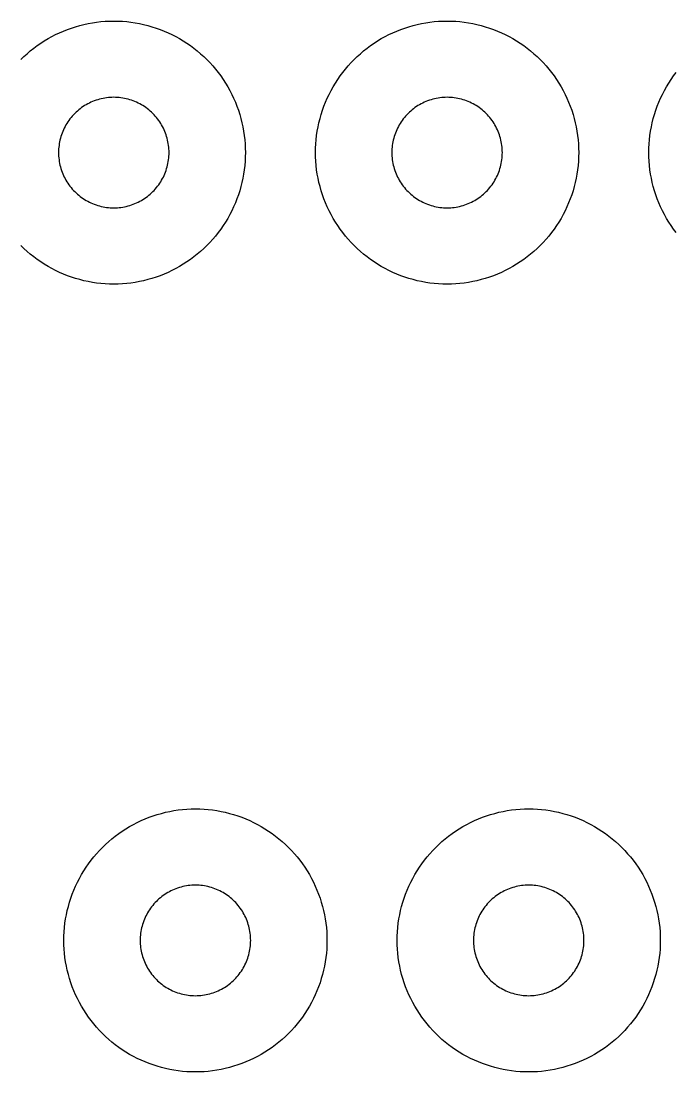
# Model space of a CAD drawing. Header units: millimetres. Extents: x 0 to 471, y 12 to 280.
# Drawn here: x 396.6 to 433.8, y 11.6 to 71.5 of the extents above; entities that cross this region are included whole.
import ezdxf

# ---------------------------------------------------------------- set-up
doc = ezdxf.new("R2010")
doc.units = ezdxf.units.MM
doc.layers.add('CUT', color=1, linetype='Continuous')

msp = doc.modelspace()

# ---------------------------------------------------------------- linework, layer by layer
at = {"layer": 'CUT'}
for points in [[(396.544, 69.347), (396.72, 69.518), (396.902, 69.682), (397.089, 69.841), (397.281, 69.994), (397.478, 70.14), (397.68, 70.28), (397.886, 70.413), (398.097, 70.539), (398.311, 70.658), (398.53, 70.77), (398.752, 70.875), (398.977, 70.973), (399.205, 71.063), (399.436, 71.145), (399.67, 71.221), (399.906, 71.288), (400.144, 71.348), (400.384, 71.399), (400.625, 71.443), (400.868, 71.479), (401.112, 71.507), (401.356, 71.527), (401.601, 71.54), (401.847, 71.544), (402.092, 71.54), (402.337, 71.527), (402.582, 71.507), (402.826, 71.479), (403.069, 71.443), (403.31, 71.399), (403.55, 71.348), (403.788, 71.288), (404.024, 71.221), (404.258, 71.145), (404.489, 71.063), (404.717, 70.973), (404.942, 70.875), (405.164, 70.77), (405.382, 70.658), (405.597, 70.539), (405.807, 70.413), (406.014, 70.28), (406.215, 70.14), (406.413, 69.994), (406.605, 69.841), (406.792, 69.682), (406.974, 69.518), (407.15, 69.347), (407.321, 69.17), (407.486, 68.989), (407.644, 68.801), (407.797, 68.609), (407.943, 68.412), (408.083, 68.21), (408.216, 68.004), (408.342, 67.794), (408.461, 67.579), (408.573, 67.361), (408.678, 67.139), (408.776, 66.914), (408.866, 66.685), (408.949, 66.454), (409.024, 66.221), (409.091, 65.985), (409.151, 65.747), (409.203, 65.507), (409.247, 65.265), (409.283, 65.022), (409.311, 64.779), (409.331, 64.534), (409.343, 64.289), (409.347, 64.044), (409.343, 63.798), (409.343, 63.798), (409.331, 63.553), (409.311, 63.308), (409.283, 63.065), (409.247, 62.822), (409.203, 62.58), (409.151, 62.34), (409.091, 62.102), (409.024, 61.866), (408.949, 61.633), (408.866, 61.402), (408.776, 61.173), (408.678, 60.948), (408.573, 60.726), (408.461, 60.508), (408.342, 60.294), (408.216, 60.083), (408.083, 59.877), (407.943, 59.675), (407.797, 59.478), (407.644, 59.286), (407.486, 59.098), (407.321, 58.917), (407.15, 58.74), (406.974, 58.57), (406.792, 58.405), (406.605, 58.246), (406.413, 58.093), (406.215, 57.947), (406.014, 57.808), (405.807, 57.675), (405.597, 57.548), (405.382, 57.429), (405.164, 57.317), (404.942, 57.212), (404.717, 57.114), (404.489, 57.024), (404.258, 56.942), (404.024, 56.866), (403.788, 56.799), (403.55, 56.739), (403.31, 56.688), (403.069, 56.644), (402.826, 56.608), (402.582, 56.58), (402.337, 56.56), (402.092, 56.548), (401.847, 56.544), (401.601, 56.548), (401.356, 56.56), (401.112, 56.58), (400.868, 56.608), (400.625, 56.644), (400.384, 56.688), (400.144, 56.739), (399.906, 56.799), (399.67, 56.866), (399.436, 56.942), (399.205, 57.024), (398.977, 57.114), (398.752, 57.212), (398.53, 57.317), (398.311, 57.429), (398.097, 57.548), (397.886, 57.675), (397.68, 57.808), (397.478, 57.947), (397.281, 58.093), (397.089, 58.246), (396.902, 58.405), (396.72, 58.57), (396.544, 58.74)], [(433.897, 59.478), (433.751, 59.675), (433.611, 59.877), (433.478, 60.083), (433.352, 60.294), (433.232, 60.508), (433.12, 60.726), (433.015, 60.948), (432.918, 61.173), (432.828, 61.402), (432.745, 61.633), (432.67, 61.866), (432.602, 62.102), (432.543, 62.34), (432.491, 62.58), (432.447, 62.822), (432.411, 63.065), (432.383, 63.308), (432.363, 63.553), (432.351, 63.798), (432.347, 64.044), (432.351, 64.289), (432.363, 64.534), (432.383, 64.779), (432.411, 65.022), (432.447, 65.265), (432.491, 65.507), (432.543, 65.747), (432.602, 65.985), (432.67, 66.221), (432.745, 66.454), (432.828, 66.685), (432.918, 66.914), (433.015, 67.139), (433.12, 67.361), (433.232, 67.579), (433.352, 67.794), (433.478, 68.004), (433.611, 68.21), (433.751, 68.412), (433.897, 68.609)]]:
    msp.add_lwpolyline(points, dxfattribs=at)
for points in [[(428.343, 63.798), (428.331, 63.553), (428.311, 63.308), (428.283, 63.065), (428.247, 62.822), (428.203, 62.58), (428.151, 62.34), (428.091, 62.102), (428.024, 61.866), (427.949, 61.633), (427.866, 61.402), (427.776, 61.173), (427.678, 60.948), (427.573, 60.726), (427.461, 60.508), (427.342, 60.294), (427.216, 60.083), (427.083, 59.877), (426.943, 59.675), (426.797, 59.478), (426.644, 59.286), (426.486, 59.098), (426.321, 58.917), (426.15, 58.74), (425.974, 58.57), (425.792, 58.405), (425.605, 58.246), (425.413, 58.093), (425.215, 57.947), (425.014, 57.808), (424.807, 57.675), (424.597, 57.548), (424.382, 57.429), (424.164, 57.317), (423.942, 57.212), (423.717, 57.114), (423.489, 57.024), (423.258, 56.942), (423.024, 56.866), (422.788, 56.799), (422.55, 56.739), (422.31, 56.688), (422.069, 56.644), (421.826, 56.608), (421.582, 56.58), (421.337, 56.56), (421.092, 56.548), (420.847, 56.544), (420.601, 56.548), (420.356, 56.56), (420.112, 56.58), (419.868, 56.608), (419.625, 56.644), (419.384, 56.688), (419.144, 56.739), (418.906, 56.799), (418.67, 56.866), (418.436, 56.942), (418.205, 57.024), (417.977, 57.114), (417.752, 57.212), (417.53, 57.317), (417.311, 57.429), (417.097, 57.548), (416.886, 57.675), (416.68, 57.808), (416.478, 57.947), (416.281, 58.093), (416.089, 58.246), (415.902, 58.405), (415.72, 58.57), (415.544, 58.74), (415.373, 58.917), (415.208, 59.098), (415.049, 59.286), (414.897, 59.478), (414.751, 59.675), (414.611, 59.877), (414.478, 60.083), (414.352, 60.294), (414.232, 60.508), (414.12, 60.726), (414.015, 60.948), (413.918, 61.173), (413.828, 61.402), (413.745, 61.633), (413.67, 61.866), (413.602, 62.102), (413.543, 62.34), (413.491, 62.58), (413.447, 62.822), (413.411, 63.065), (413.383, 63.308), (413.363, 63.553), (413.351, 63.798), (413.347, 64.044), (413.351, 64.289), (413.363, 64.534), (413.383, 64.779), (413.411, 65.022), (413.447, 65.265), (413.491, 65.507), (413.543, 65.747), (413.602, 65.985), (413.67, 66.221), (413.745, 66.454), (413.828, 66.685), (413.918, 66.914), (414.015, 67.139), (414.12, 67.361), (414.232, 67.579), (414.352, 67.794), (414.478, 68.004), (414.611, 68.21), (414.751, 68.412), (414.897, 68.609), (415.049, 68.801), (415.208, 68.989), (415.373, 69.17), (415.544, 69.347), (415.72, 69.518), (415.902, 69.682), (416.089, 69.841), (416.281, 69.994), (416.478, 70.14), (416.68, 70.28), (416.886, 70.413), (417.097, 70.539), (417.311, 70.658), (417.53, 70.77), (417.752, 70.875), (417.977, 70.973), (418.205, 71.063), (418.436, 71.145), (418.67, 71.221), (418.906, 71.288), (419.144, 71.348), (419.384, 71.399), (419.625, 71.443), (419.868, 71.479), (420.112, 71.507), (420.356, 71.527), (420.601, 71.54), (420.847, 71.544), (421.092, 71.54), (421.337, 71.527), (421.582, 71.507), (421.826, 71.479), (422.069, 71.443), (422.31, 71.399), (422.55, 71.348), (422.788, 71.288), (423.024, 71.221), (423.258, 71.145), (423.489, 71.063), (423.717, 70.973), (423.942, 70.875), (424.164, 70.77), (424.382, 70.658), (424.597, 70.539), (424.807, 70.413), (425.014, 70.28), (425.215, 70.14), (425.413, 69.994), (425.605, 69.841), (425.792, 69.682), (425.974, 69.518), (426.15, 69.347), (426.321, 69.17), (426.486, 68.989), (426.644, 68.801), (426.797, 68.609), (426.943, 68.412), (427.083, 68.21), (427.216, 68.004), (427.342, 67.794), (427.461, 67.579), (427.573, 67.361), (427.678, 67.139), (427.776, 66.914), (427.866, 66.685), (427.949, 66.454), (428.024, 66.221), (428.091, 65.985), (428.151, 65.747), (428.203, 65.507), (428.247, 65.265), (428.283, 65.022), (428.311, 64.779), (428.331, 64.534), (428.343, 64.289), (428.347, 64.044), (428.343, 63.798)], [(404.995, 64.147), (404.99, 64.25), (404.982, 64.352), (404.97, 64.455), (404.955, 64.557), (404.936, 64.658), (404.915, 64.759), (404.89, 64.859), (404.861, 64.958), (404.83, 65.056), (404.795, 65.153), (404.757, 65.249), (404.716, 65.344), (404.672, 65.437), (404.625, 65.528), (404.575, 65.619), (404.522, 65.707), (404.466, 65.794), (404.407, 65.878), (404.346, 65.961), (404.282, 66.042), (404.215, 66.12), (404.146, 66.197), (404.074, 66.271), (404, 66.343), (403.924, 66.412), (403.845, 66.479), (403.764, 66.543), (403.682, 66.604), (403.597, 66.663), (403.51, 66.719), (403.422, 66.772), (403.332, 66.822), (403.24, 66.869), (403.147, 66.913), (403.052, 66.954), (402.956, 66.992), (402.859, 67.026), (402.761, 67.058), (402.662, 67.086), (402.562, 67.111), (402.461, 67.133), (402.36, 67.151), (402.258, 67.167), (402.156, 67.178), (402.053, 67.187), (401.95, 67.192), (401.847, 67.194), (401.744, 67.192), (401.641, 67.187), (401.538, 67.178), (401.436, 67.167), (401.334, 67.151), (401.232, 67.133), (401.132, 67.111), (401.032, 67.086), (400.932, 67.058), (400.834, 67.026), (400.737, 66.992), (400.641, 66.954), (400.547, 66.913), (400.454, 66.869), (400.362, 66.822), (400.272, 66.772), (400.183, 66.719), (400.097, 66.663), (400.012, 66.604), (399.929, 66.543), (399.849, 66.479), (399.77, 66.412), (399.694, 66.343), (399.619, 66.271), (399.548, 66.197), (399.479, 66.12), (399.412, 66.042), (399.348, 65.961), (399.286, 65.878), (399.228, 65.794), (399.172, 65.707), (399.119, 65.619), (399.069, 65.528), (399.022, 65.437), (398.978, 65.344), (398.937, 65.249), (398.899, 65.153), (398.864, 65.056), (398.832, 64.958), (398.804, 64.859), (398.779, 64.759), (398.757, 64.658), (398.739, 64.557), (398.724, 64.455), (398.712, 64.352), (398.704, 64.25), (398.699, 64.147), (398.697, 64.044), (398.699, 63.94), (398.704, 63.838), (398.712, 63.735), (398.724, 63.632), (398.739, 63.53), (398.757, 63.429), (398.779, 63.328), (398.804, 63.228), (398.832, 63.129), (398.864, 63.031), (398.899, 62.934), (398.937, 62.838), (398.978, 62.743), (399.022, 62.65), (399.069, 62.559), (399.119, 62.469), (399.172, 62.38), (399.228, 62.293), (399.286, 62.209), (399.348, 62.126), (399.412, 62.045), (399.479, 61.967), (399.548, 61.89), (399.619, 61.816), (399.694, 61.744), (399.77, 61.675), (399.849, 61.609), (399.929, 61.544), (400.012, 61.483), (400.097, 61.424), (400.183, 61.369), (400.272, 61.316), (400.362, 61.265), (400.454, 61.218), (400.547, 61.174), (400.641, 61.133), (400.737, 61.095), (400.834, 61.061), (400.932, 61.029), (401.032, 61.001), (401.132, 60.976), (401.232, 60.954), (401.334, 60.936), (401.436, 60.92), (401.538, 60.909), (401.641, 60.9), (401.744, 60.895), (401.847, 60.894), (401.95, 60.895), (402.053, 60.9), (402.156, 60.909), (402.258, 60.92), (402.36, 60.936), (402.461, 60.954), (402.562, 60.976), (402.662, 61.001), (402.761, 61.029), (402.859, 61.061), (402.956, 61.095), (403.052, 61.133), (403.147, 61.174), (403.24, 61.218), (403.332, 61.265), (403.422, 61.316), (403.51, 61.369), (403.597, 61.424), (403.682, 61.483), (403.764, 61.544), (403.845, 61.609), (403.924, 61.675), (404, 61.744), (404.074, 61.816), (404.146, 61.89), (404.215, 61.967), (404.282, 62.045), (404.346, 62.126), (404.407, 62.209), (404.466, 62.293), (404.522, 62.38), (404.575, 62.469), (404.625, 62.559), (404.672, 62.65), (404.716, 62.743), (404.757, 62.838), (404.795, 62.934), (404.83, 63.031), (404.861, 63.129), (404.89, 63.228), (404.915, 63.328), (404.936, 63.429), (404.955, 63.53), (404.97, 63.632), (404.982, 63.735), (404.99, 63.838), (404.995, 63.94), (404.997, 64.044), (404.995, 64.147)], [(423.995, 64.147), (423.99, 64.25), (423.982, 64.352), (423.97, 64.455), (423.955, 64.557), (423.936, 64.658), (423.915, 64.759), (423.89, 64.859), (423.861, 64.958), (423.83, 65.056), (423.795, 65.153), (423.757, 65.249), (423.716, 65.344), (423.672, 65.437), (423.625, 65.528), (423.575, 65.619), (423.522, 65.707), (423.466, 65.794), (423.407, 65.878), (423.346, 65.961), (423.282, 66.042), (423.215, 66.12), (423.146, 66.197), (423.074, 66.271), (423, 66.343), (422.924, 66.412), (422.845, 66.479), (422.764, 66.543), (422.682, 66.604), (422.597, 66.663), (422.51, 66.719), (422.422, 66.772), (422.332, 66.822), (422.24, 66.869), (422.147, 66.913), (422.052, 66.954), (421.956, 66.992), (421.859, 67.026), (421.761, 67.058), (421.662, 67.086), (421.562, 67.111), (421.461, 67.133), (421.36, 67.151), (421.258, 67.167), (421.156, 67.178), (421.053, 67.187), (420.95, 67.192), (420.847, 67.194), (420.744, 67.192), (420.641, 67.187), (420.538, 67.178), (420.436, 67.167), (420.334, 67.151), (420.232, 67.133), (420.132, 67.111), (420.032, 67.086), (419.932, 67.058), (419.834, 67.026), (419.737, 66.992), (419.641, 66.954), (419.547, 66.913), (419.454, 66.869), (419.362, 66.822), (419.272, 66.772), (419.183, 66.719), (419.097, 66.663), (419.012, 66.604), (418.929, 66.543), (418.849, 66.479), (418.77, 66.412), (418.694, 66.343), (418.619, 66.271), (418.548, 66.197), (418.479, 66.12), (418.412, 66.042), (418.348, 65.961), (418.286, 65.878), (418.228, 65.794), (418.172, 65.707), (418.119, 65.619), (418.069, 65.528), (418.022, 65.437), (417.978, 65.344), (417.937, 65.249), (417.899, 65.153), (417.864, 65.056), (417.832, 64.958), (417.804, 64.859), (417.779, 64.759), (417.757, 64.658), (417.739, 64.557), (417.724, 64.455), (417.712, 64.352), (417.704, 64.25), (417.699, 64.147), (417.697, 64.044), (417.699, 63.94), (417.704, 63.838), (417.712, 63.735), (417.724, 63.632), (417.739, 63.53), (417.757, 63.429), (417.779, 63.328), (417.804, 63.228), (417.832, 63.129), (417.864, 63.031), (417.899, 62.934), (417.937, 62.838), (417.978, 62.743), (418.022, 62.65), (418.069, 62.559), (418.119, 62.469), (418.172, 62.38), (418.228, 62.293), (418.286, 62.209), (418.348, 62.126), (418.412, 62.045), (418.479, 61.967), (418.548, 61.89), (418.619, 61.816), (418.694, 61.744), (418.77, 61.675), (418.849, 61.609), (418.929, 61.544), (419.012, 61.483), (419.097, 61.424), (419.183, 61.369), (419.272, 61.316), (419.362, 61.265), (419.454, 61.218), (419.547, 61.174), (419.641, 61.133), (419.737, 61.095), (419.834, 61.061), (419.932, 61.029), (420.032, 61.001), (420.132, 60.976), (420.232, 60.954), (420.334, 60.936), (420.436, 60.92), (420.538, 60.909), (420.641, 60.9), (420.744, 60.895), (420.847, 60.894), (420.95, 60.895), (421.053, 60.9), (421.156, 60.909), (421.258, 60.92), (421.36, 60.936), (421.461, 60.954), (421.562, 60.976), (421.662, 61.001), (421.761, 61.029), (421.859, 61.061), (421.956, 61.095), (422.052, 61.133), (422.147, 61.174), (422.24, 61.218), (422.332, 61.265), (422.422, 61.316), (422.51, 61.369), (422.597, 61.424), (422.682, 61.483), (422.764, 61.544), (422.845, 61.609), (422.924, 61.675), (423, 61.744), (423.074, 61.816), (423.146, 61.89), (423.215, 61.967), (423.282, 62.045), (423.346, 62.126), (423.407, 62.209), (423.466, 62.293), (423.522, 62.38), (423.575, 62.469), (423.625, 62.559), (423.672, 62.65), (423.716, 62.743), (423.757, 62.838), (423.795, 62.934), (423.83, 63.031), (423.861, 63.129), (423.89, 63.228), (423.915, 63.328), (423.936, 63.429), (423.955, 63.53), (423.97, 63.632), (423.982, 63.735), (423.99, 63.838), (423.995, 63.94), (423.997, 64.044), (423.995, 64.147)], [(413.996, 18.884), (413.984, 18.638), (413.964, 18.394), (413.936, 18.15), (413.9, 17.907), (413.856, 17.666), (413.804, 17.426), (413.744, 17.188), (413.677, 16.952), (413.602, 16.718), (413.519, 16.487), (413.429, 16.259), (413.331, 16.034), (413.227, 15.812), (413.114, 15.593), (412.995, 15.379), (412.869, 15.168), (412.736, 14.962), (412.596, 14.76), (412.45, 14.563), (412.298, 14.371), (412.139, 14.184), (411.974, 14.002), (411.803, 13.826), (411.627, 13.655), (411.445, 13.49), (411.258, 13.331), (411.066, 13.179), (410.869, 13.033), (410.667, 12.893), (410.461, 12.76), (410.25, 12.634), (410.035, 12.515), (409.817, 12.402), (409.595, 12.297), (409.37, 12.2), (409.142, 12.11), (408.911, 12.027), (408.677, 11.952), (408.441, 11.885), (408.203, 11.825), (407.963, 11.773), (407.722, 11.729), (407.479, 11.693), (407.235, 11.665), (406.991, 11.645), (406.745, 11.633), (406.5, 11.629), (406.255, 11.633), (406.009, 11.645), (405.765, 11.665), (405.521, 11.693), (405.278, 11.729), (405.037, 11.773), (404.797, 11.825), (404.559, 11.885), (404.323, 11.952), (404.089, 12.027), (403.858, 12.11), (403.63, 12.2), (403.405, 12.297), (403.183, 12.402), (402.965, 12.515), (402.75, 12.634), (402.539, 12.76), (402.333, 12.893), (402.131, 13.033), (401.934, 13.179), (401.742, 13.331), (401.555, 13.49), (401.373, 13.655), (401.197, 13.826), (401.026, 14.002), (400.861, 14.184), (400.702, 14.371), (400.55, 14.563), (400.404, 14.76), (400.264, 14.962), (400.131, 15.168), (400.005, 15.379), (399.886, 15.593), (399.773, 15.812), (399.669, 16.034), (399.571, 16.259), (399.481, 16.487), (399.398, 16.718), (399.323, 16.952), (399.256, 17.188), (399.196, 17.426), (399.144, 17.666), (399.1, 17.907), (399.064, 18.15), (399.036, 18.394), (399.016, 18.638), (399.004, 18.884), (399, 19.129), (399.004, 19.374), (399.016, 19.619), (399.036, 19.864), (399.064, 20.108), (399.1, 20.351), (399.144, 20.592), (399.196, 20.832), (399.256, 21.07), (399.323, 21.306), (399.398, 21.54), (399.481, 21.771), (399.571, 21.999), (399.669, 22.224), (399.773, 22.446), (399.886, 22.664), (400.005, 22.879), (400.131, 23.089), (400.264, 23.296), (400.404, 23.498), (400.55, 23.695), (400.702, 23.887), (400.861, 24.074), (401.026, 24.256), (401.197, 24.432), (401.373, 24.603), (401.555, 24.768), (401.742, 24.927), (401.934, 25.079), (402.131, 25.225), (402.333, 25.365), (402.539, 25.498), (402.75, 25.624), (402.965, 25.743), (403.183, 25.856), (403.405, 25.96), (403.63, 26.058), (403.858, 26.148), (404.089, 26.231), (404.323, 26.306), (404.559, 26.373), (404.797, 26.433), (405.037, 26.485), (405.278, 26.529), (405.521, 26.565), (405.765, 26.593), (406.009, 26.613), (406.255, 26.625), (406.5, 26.629), (406.745, 26.625), (406.991, 26.613), (407.235, 26.593), (407.479, 26.565), (407.722, 26.529), (407.963, 26.485), (408.203, 26.433), (408.441, 26.373), (408.677, 26.306), (408.911, 26.231), (409.142, 26.148), (409.37, 26.058), (409.595, 25.96), (409.817, 25.856), (410.035, 25.743), (410.25, 25.624), (410.461, 25.498), (410.667, 25.365), (410.869, 25.225), (411.066, 25.079), (411.258, 24.927), (411.445, 24.768), (411.627, 24.603), (411.803, 24.432), (411.974, 24.256), (412.139, 24.074), (412.298, 23.887), (412.45, 23.695), (412.596, 23.498), (412.736, 23.296), (412.869, 23.089), (412.995, 22.879), (413.114, 22.664), (413.227, 22.446), (413.331, 22.224), (413.429, 21.999), (413.519, 21.771), (413.602, 21.54), (413.677, 21.306), (413.744, 21.07), (413.804, 20.832), (413.856, 20.592), (413.9, 20.351), (413.936, 20.108), (413.964, 19.864), (413.984, 19.619), (413.996, 19.374), (414, 19.129), (413.996, 18.884)], [(432.996, 18.884), (432.984, 18.638), (432.964, 18.394), (432.936, 18.15), (432.9, 17.907), (432.856, 17.666), (432.804, 17.426), (432.744, 17.188), (432.677, 16.952), (432.602, 16.718), (432.519, 16.487), (432.429, 16.259), (432.331, 16.034), (432.227, 15.812), (432.114, 15.593), (431.995, 15.379), (431.869, 15.168), (431.736, 14.962), (431.596, 14.76), (431.45, 14.563), (431.298, 14.371), (431.139, 14.184), (430.974, 14.002), (430.803, 13.826), (430.627, 13.655), (430.445, 13.49), (430.258, 13.331), (430.066, 13.179), (429.869, 13.033), (429.667, 12.893), (429.461, 12.76), (429.25, 12.634), (429.035, 12.515), (428.817, 12.402), (428.595, 12.297), (428.37, 12.2), (428.142, 12.11), (427.911, 12.027), (427.677, 11.952), (427.441, 11.885), (427.203, 11.825), (426.963, 11.773), (426.722, 11.729), (426.479, 11.693), (426.235, 11.665), (425.991, 11.645), (425.745, 11.633), (425.5, 11.629), (425.255, 11.633), (425.009, 11.645), (424.765, 11.665), (424.521, 11.693), (424.278, 11.729), (424.037, 11.773), (423.797, 11.825), (423.559, 11.885), (423.323, 11.952), (423.089, 12.027), (422.858, 12.11), (422.63, 12.2), (422.405, 12.297), (422.183, 12.402), (421.965, 12.515), (421.75, 12.634), (421.539, 12.76), (421.333, 12.893), (421.131, 13.033), (420.934, 13.179), (420.742, 13.331), (420.555, 13.49), (420.373, 13.655), (420.197, 13.826), (420.026, 14.002), (419.861, 14.184), (419.702, 14.371), (419.55, 14.563), (419.404, 14.76), (419.264, 14.962), (419.131, 15.168), (419.005, 15.379), (418.886, 15.593), (418.773, 15.812), (418.669, 16.034), (418.571, 16.259), (418.481, 16.487), (418.398, 16.718), (418.323, 16.952), (418.256, 17.188), (418.196, 17.426), (418.144, 17.666), (418.1, 17.907), (418.064, 18.15), (418.036, 18.394), (418.016, 18.638), (418.004, 18.884), (418, 19.129), (418.004, 19.374), (418.016, 19.619), (418.036, 19.864), (418.064, 20.108), (418.1, 20.351), (418.144, 20.592), (418.196, 20.832), (418.256, 21.07), (418.323, 21.306), (418.398, 21.54), (418.481, 21.771), (418.571, 21.999), (418.669, 22.224), (418.773, 22.446), (418.886, 22.664), (419.005, 22.879), (419.131, 23.089), (419.264, 23.296), (419.404, 23.498), (419.55, 23.695), (419.702, 23.887), (419.861, 24.074), (420.026, 24.256), (420.197, 24.432), (420.373, 24.603), (420.555, 24.768), (420.742, 24.927), (420.934, 25.079), (421.131, 25.225), (421.333, 25.365), (421.539, 25.498), (421.75, 25.624), (421.965, 25.743), (422.183, 25.856), (422.405, 25.96), (422.63, 26.058), (422.858, 26.148), (423.089, 26.231), (423.323, 26.306), (423.559, 26.373), (423.797, 26.433), (424.037, 26.485), (424.278, 26.529), (424.521, 26.565), (424.765, 26.593), (425.009, 26.613), (425.255, 26.625), (425.5, 26.629), (425.745, 26.625), (425.991, 26.613), (426.235, 26.593), (426.479, 26.565), (426.722, 26.529), (426.963, 26.485), (427.203, 26.433), (427.441, 26.373), (427.677, 26.306), (427.911, 26.231), (428.142, 26.148), (428.37, 26.058), (428.595, 25.96), (428.817, 25.856), (429.035, 25.743), (429.25, 25.624), (429.461, 25.498), (429.667, 25.365), (429.869, 25.225), (430.066, 25.079), (430.258, 24.927), (430.445, 24.768), (430.627, 24.603), (430.803, 24.432), (430.974, 24.256), (431.139, 24.074), (431.298, 23.887), (431.45, 23.695), (431.596, 23.498), (431.736, 23.296), (431.869, 23.089), (431.995, 22.879), (432.114, 22.664), (432.227, 22.446), (432.331, 22.224), (432.429, 21.999), (432.519, 21.771), (432.602, 21.54), (432.677, 21.306), (432.744, 21.07), (432.804, 20.832), (432.856, 20.592), (432.9, 20.351), (432.936, 20.108), (432.964, 19.864), (432.984, 19.619), (432.996, 19.374), (433, 19.129), (432.996, 18.884)], [(409.648, 19.232), (409.643, 19.335), (409.635, 19.438), (409.623, 19.54), (409.608, 19.642), (409.589, 19.743), (409.568, 19.844), (409.543, 19.944), (409.514, 20.043), (409.483, 20.141), (409.448, 20.239), (409.41, 20.334), (409.369, 20.429), (409.325, 20.522), (409.278, 20.614), (409.228, 20.704), (409.175, 20.792), (409.119, 20.879), (409.06, 20.964), (408.999, 21.047), (408.935, 21.127), (408.868, 21.206), (408.799, 21.282), (408.727, 21.356), (408.653, 21.428), (408.577, 21.497), (408.498, 21.564), (408.418, 21.628), (408.335, 21.689), (408.25, 21.748), (408.163, 21.804), (408.075, 21.857), (407.985, 21.907), (407.893, 21.954), (407.8, 21.998), (407.705, 22.039), (407.61, 22.077), (407.513, 22.112), (407.414, 22.143), (407.315, 22.172), (407.215, 22.197), (407.115, 22.218), (407.013, 22.237), (406.911, 22.252), (406.809, 22.264), (406.706, 22.272), (406.603, 22.277), (406.5, 22.279), (406.397, 22.277), (406.294, 22.272), (406.191, 22.264), (406.089, 22.252), (405.987, 22.237), (405.885, 22.218), (405.785, 22.197), (405.685, 22.172), (405.586, 22.143), (405.487, 22.112), (405.39, 22.077), (405.295, 22.039), (405.2, 21.998), (405.107, 21.954), (405.015, 21.907), (404.925, 21.857), (404.837, 21.804), (404.75, 21.748), (404.665, 21.689), (404.582, 21.628), (404.502, 21.564), (404.423, 21.497), (404.347, 21.428), (404.273, 21.356), (404.201, 21.282), (404.132, 21.206), (404.065, 21.127), (404.001, 21.047), (403.94, 20.964), (403.881, 20.879), (403.825, 20.792), (403.772, 20.704), (403.722, 20.614), (403.675, 20.522), (403.631, 20.429), (403.59, 20.334), (403.552, 20.239), (403.517, 20.141), (403.486, 20.043), (403.457, 19.944), (403.432, 19.844), (403.411, 19.743), (403.392, 19.642), (403.377, 19.54), (403.365, 19.438), (403.357, 19.335), (403.352, 19.232), (403.35, 19.129), (403.352, 19.026), (403.357, 18.923), (403.365, 18.82), (403.377, 18.718), (403.392, 18.616), (403.411, 18.514), (403.432, 18.414), (403.457, 18.314), (403.486, 18.215), (403.517, 18.116), (403.552, 18.019), (403.59, 17.924), (403.631, 17.829), (403.675, 17.736), (403.722, 17.644), (403.772, 17.554), (403.825, 17.466), (403.881, 17.379), (403.94, 17.294), (404.001, 17.211), (404.065, 17.131), (404.132, 17.052), (404.201, 16.976), (404.273, 16.902), (404.347, 16.83), (404.423, 16.761), (404.502, 16.694), (404.582, 16.63), (404.665, 16.568), (404.75, 16.51), (404.837, 16.454), (404.925, 16.401), (405.015, 16.351), (405.107, 16.304), (405.2, 16.26), (405.295, 16.219), (405.39, 16.181), (405.487, 16.146), (405.586, 16.115), (405.685, 16.086), (405.785, 16.061), (405.885, 16.039), (405.987, 16.021), (406.089, 16.006), (406.191, 15.994), (406.294, 15.986), (406.397, 15.981), (406.5, 15.979), (406.603, 15.981), (406.706, 15.986), (406.809, 15.994), (406.911, 16.006), (407.013, 16.021), (407.115, 16.039), (407.215, 16.061), (407.315, 16.086), (407.414, 16.115), (407.513, 16.146), (407.61, 16.181), (407.705, 16.219), (407.8, 16.26), (407.893, 16.304), (407.985, 16.351), (408.075, 16.401), (408.163, 16.454), (408.25, 16.51), (408.335, 16.568), (408.418, 16.63), (408.498, 16.694), (408.577, 16.761), (408.653, 16.83), (408.727, 16.902), (408.799, 16.976), (408.868, 17.052), (408.935, 17.131), (408.999, 17.211), (409.06, 17.294), (409.119, 17.379), (409.175, 17.466), (409.228, 17.554), (409.278, 17.644), (409.325, 17.736), (409.369, 17.829), (409.41, 17.924), (409.448, 18.019), (409.483, 18.116), (409.514, 18.215), (409.543, 18.314), (409.568, 18.414), (409.589, 18.514), (409.608, 18.616), (409.623, 18.718), (409.635, 18.82), (409.643, 18.923), (409.648, 19.026), (409.65, 19.129), (409.648, 19.232)], [(428.648, 19.232), (428.643, 19.335), (428.635, 19.438), (428.623, 19.54), (428.608, 19.642), (428.589, 19.743), (428.568, 19.844), (428.543, 19.944), (428.514, 20.043), (428.483, 20.141), (428.448, 20.239), (428.41, 20.334), (428.369, 20.429), (428.325, 20.522), (428.278, 20.614), (428.228, 20.704), (428.175, 20.792), (428.119, 20.879), (428.06, 20.964), (427.999, 21.047), (427.935, 21.127), (427.868, 21.206), (427.799, 21.282), (427.727, 21.356), (427.653, 21.428), (427.577, 21.497), (427.498, 21.564), (427.418, 21.628), (427.335, 21.689), (427.25, 21.748), (427.163, 21.804), (427.075, 21.857), (426.985, 21.907), (426.893, 21.954), (426.8, 21.998), (426.705, 22.039), (426.61, 22.077), (426.513, 22.112), (426.414, 22.143), (426.315, 22.172), (426.215, 22.197), (426.115, 22.218), (426.013, 22.237), (425.911, 22.252), (425.809, 22.264), (425.706, 22.272), (425.603, 22.277), (425.5, 22.279), (425.397, 22.277), (425.294, 22.272), (425.191, 22.264), (425.089, 22.252), (424.987, 22.237), (424.885, 22.218), (424.785, 22.197), (424.685, 22.172), (424.586, 22.143), (424.487, 22.112), (424.39, 22.077), (424.295, 22.039), (424.2, 21.998), (424.107, 21.954), (424.015, 21.907), (423.925, 21.857), (423.837, 21.804), (423.75, 21.748), (423.665, 21.689), (423.582, 21.628), (423.502, 21.564), (423.423, 21.497), (423.347, 21.428), (423.273, 21.356), (423.201, 21.282), (423.132, 21.206), (423.065, 21.127), (423.001, 21.047), (422.94, 20.964), (422.881, 20.879), (422.825, 20.792), (422.772, 20.704), (422.722, 20.614), (422.675, 20.522), (422.631, 20.429), (422.59, 20.334), (422.552, 20.239), (422.517, 20.141), (422.486, 20.043), (422.457, 19.944), (422.432, 19.844), (422.411, 19.743), (422.392, 19.642), (422.377, 19.54), (422.365, 19.438), (422.357, 19.335), (422.352, 19.232), (422.35, 19.129), (422.352, 19.026), (422.357, 18.923), (422.365, 18.82), (422.377, 18.718), (422.392, 18.616), (422.411, 18.514), (422.432, 18.414), (422.457, 18.314), (422.486, 18.215), (422.517, 18.116), (422.552, 18.019), (422.59, 17.924), (422.631, 17.829), (422.675, 17.736), (422.722, 17.644), (422.772, 17.554), (422.825, 17.466), (422.881, 17.379), (422.94, 17.294), (423.001, 17.211), (423.065, 17.131), (423.132, 17.052), (423.201, 16.976), (423.273, 16.902), (423.347, 16.83), (423.423, 16.761), (423.502, 16.694), (423.582, 16.63), (423.665, 16.568), (423.75, 16.51), (423.837, 16.454), (423.925, 16.401), (424.015, 16.351), (424.107, 16.304), (424.2, 16.26), (424.295, 16.219), (424.39, 16.181), (424.487, 16.146), (424.586, 16.115), (424.685, 16.086), (424.785, 16.061), (424.885, 16.039), (424.987, 16.021), (425.089, 16.006), (425.191, 15.994), (425.294, 15.986), (425.397, 15.981), (425.5, 15.979), (425.603, 15.981), (425.706, 15.986), (425.809, 15.994), (425.911, 16.006), (426.013, 16.021), (426.115, 16.039), (426.215, 16.061), (426.315, 16.086), (426.414, 16.115), (426.513, 16.146), (426.61, 16.181), (426.705, 16.219), (426.8, 16.26), (426.893, 16.304), (426.985, 16.351), (427.075, 16.401), (427.163, 16.454), (427.25, 16.51), (427.335, 16.568), (427.418, 16.63), (427.498, 16.694), (427.577, 16.761), (427.653, 16.83), (427.727, 16.902), (427.799, 16.976), (427.868, 17.052), (427.935, 17.131), (427.999, 17.211), (428.06, 17.294), (428.119, 17.379), (428.175, 17.466), (428.228, 17.554), (428.278, 17.644), (428.325, 17.736), (428.369, 17.829), (428.41, 17.924), (428.448, 18.019), (428.483, 18.116), (428.514, 18.215), (428.543, 18.314), (428.568, 18.414), (428.589, 18.514), (428.608, 18.616), (428.623, 18.718), (428.635, 18.82), (428.643, 18.923), (428.648, 19.026), (428.65, 19.129), (428.648, 19.232)]]:
    msp.add_lwpolyline(points, close=True, dxfattribs=at)

doc.saveas('drawing.dxf')
